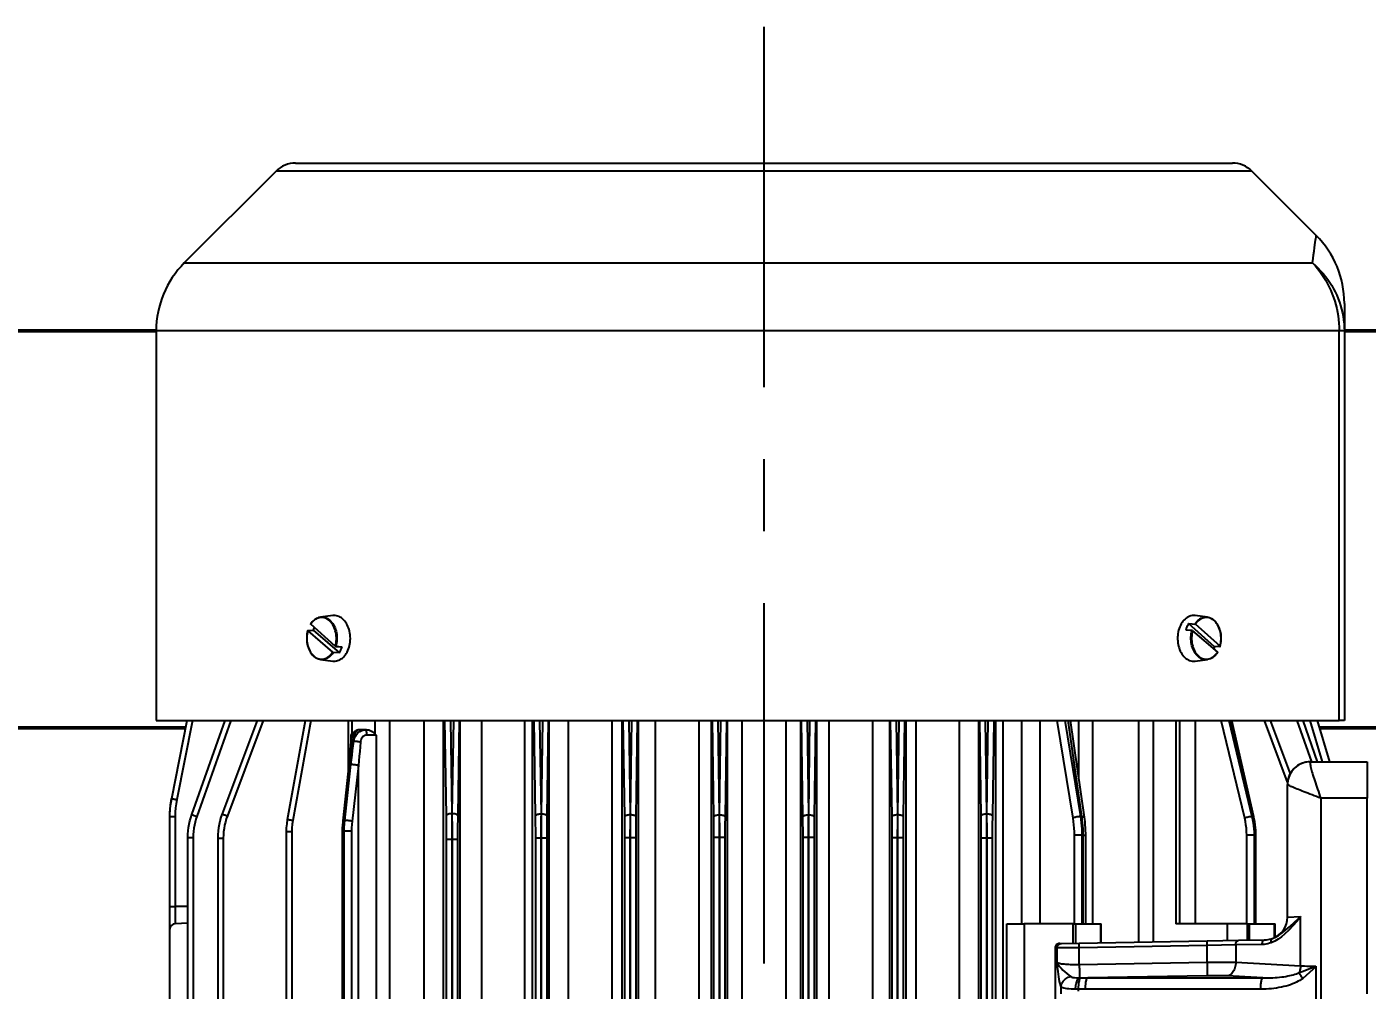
# Model space of a CAD drawing. Header units: millimetres. Extents: x 184 to 2141, y 95 to 1347.
# Drawn here: x 747.5 to 865.6, y 760.1 to 845 of the extents above; entities that cross this region are included whole.
import ezdxf
from ezdxf import colors
from ezdxf.entities.mleader import LeaderData, LeaderLine
from ezdxf.math import Vec2, Vec3

# ---------------------------------------------------------------- set-up
doc = ezdxf.new("R2010")
doc.units = ezdxf.units.MM
doc.linetypes.add('CENTER', pattern=[50.8, 31.75, -6.35, 6.35, -6.35])
doc.layers.add('chuda', color=61, linetype='Continuous')
doc.layers.add('oś', color=151, linetype='CENTER')
doc.layers.add('gruba', color=7, linetype='Continuous', lineweight=50)
doc.styles.get("Standard").update_dxf_attribs({"font": 'arial.ttf'})

msp = doc.modelspace()

# ---------------------------------------------------------------- linework, layer by layer
at = {"color": 7, "linetype": 'Continuous'}
for p, q in [((771.204, 832.956), (853.775, 832.956)), ((769.495, 832.248), (761.403, 824.157)), ((812.489, 832.248), (769.495, 832.248)), ((855.483, 832.248), (812.489, 832.248)), ((861.16, 826.571), (855.483, 832.248)), ((761.403, 824.157), (860.838, 824.157)), ((863.636, 820.59), (863.636, 818.176)), ((758.926, 818.176), (758.926, 783.823)), ((863.182, 818.176), (758.926, 818.176)), ((863.182, 783.823), (863.182, 818.176)), ((863.636, 818.176), (863.182, 818.176)), ((863.636, 818.176), (863.636, 783.823)), ((774.49, 793.078), (773.414, 792.944)), ((851.565, 792.944), (850.488, 793.078)), ((772.294, 791.746), (774.475, 789.849)), ((772.295, 791.767), (772.771, 791.801)), ((774.708, 790.379), (772.542, 792.311)), ((772.771, 791.801), (775.08, 789.794)), ((850.214, 791.767), (849.66, 791.801)), ((852.201, 790.322), (849.909, 792.367)), ((850.264, 791.746), (852.446, 789.849)), ((852.679, 790.379), (850.513, 792.311)), ((773.414, 789.2), (774.49, 789.066)), ((775.08, 789.794), (774.526, 789.828)), ((850.488, 789.066), (851.565, 789.2)), ((758.926, 783.823), (863.182, 783.823)), ((760.291, 776.954), (761.667, 783.823)), ((762.139, 783.823), (760.744, 776.86)), ((762.07, 775.542), (765.013, 783.823)), ((765.507, 783.823), (762.506, 775.38)), ((764.764, 775.591), (767.869, 783.823)), ((768.366, 783.823), (765.197, 775.42)), ((770.508, 775.093), (772.085, 783.823)), ((772.557, 783.823), (770.964, 775.007)), ((775.851, 783.823), (775.851, 779.491)), ((776.181, 783.823), (776.181, 782.65)), ((778.203, 783.823), (778.203, 782.65)), ((779.495, 783.823), (779.495, 751.449)), ((782.539, 751.276), (782.539, 783.823)), ((784.208, 783.823), (784.208, 751.276)), ((784.503, 775.469), (784.367, 783.823)), ((784.853, 783.823), (784.986, 775.65)), ((785.02, 775.65), (785.153, 783.823)), ((785.639, 783.823), (785.503, 775.469)), ((785.728, 688.86), (785.728, 783.823)), ((787.607, 783.823), (787.607, 688.86)), ((791.428, 688.86), (791.428, 783.823)), ((792.066, 783.823), (792.066, 688.86)), ((792.358, 775.414), (792.232, 783.823)), ((792.717, 783.823), (792.841, 775.583)), ((792.871, 775.583), (792.995, 783.823)), ((793.48, 783.823), (793.354, 775.414)), ((793.571, 688.86), (793.571, 783.823)), ((795.244, 783.823), (795.244, 688.86)), ((799.107, 688.86), (799.107, 783.823)), ((799.953, 783.823), (799.953, 688.86)), ((800.213, 775.377), (800.093, 783.823)), ((800.578, 783.823), (800.696, 775.538)), ((800.723, 775.538), (800.841, 783.823)), ((801.326, 783.823), (801.206, 775.377)), ((801.424, 688.86), (801.424, 783.823)), ((802.891, 783.823), (802.891, 688.86)), ((806.775, 688.86), (806.775, 783.823)), ((807.827, 783.823), (807.827, 688.86)), ((808.067, 775.358), (807.95, 783.823)), ((808.435, 783.823), (808.549, 775.515)), ((808.576, 775.515), (808.69, 783.823)), ((809.175, 783.823), (809.058, 775.358)), ((809.284, 688.86), (809.284, 783.823)), ((810.544, 783.823), (810.544, 688.86)), ((814.434, 688.86), (814.434, 783.823)), ((815.694, 783.823), (815.694, 688.86)), ((815.92, 775.358), (815.803, 783.823)), ((816.288, 783.823), (816.403, 775.515)), ((816.429, 775.515), (816.544, 783.823)), ((817.029, 783.823), (816.912, 775.358)), ((817.151, 688.86), (817.151, 783.823)), ((818.203, 783.823), (818.203, 688.86)), ((822.087, 688.86), (822.087, 783.823)), ((823.554, 783.823), (823.554, 688.86)), ((823.772, 775.377), (823.652, 783.823)), ((824.137, 783.823), (824.255, 775.538)), ((824.283, 775.538), (824.4, 783.823)), ((824.885, 783.823), (824.765, 775.377)), ((825.025, 688.86), (825.025, 783.823)), ((825.871, 783.823), (825.871, 688.86)), ((829.734, 688.86), (829.734, 783.823)), ((831.407, 783.823), (831.407, 688.86)), ((831.624, 775.414), (831.498, 783.823)), ((831.983, 783.823), (832.107, 775.583)), ((832.137, 775.583), (832.261, 783.823)), ((832.746, 783.823), (832.62, 775.414)), ((832.912, 688.86), (832.912, 783.823)), ((833.55, 783.823), (833.55, 688.86)), ((835.204, 765.902), (835.204, 783.823)), ((836.804, 783.823), (836.804, 765.902)), ((839.729, 775.232), (838.332, 783.823)), ((839.001, 783.823), (840.377, 775.362)), ((840.507, 775.362), (839.291, 783.823)), ((840.732, 775.3), (839.507, 783.823)), ((840.24, 778.723), (840.24, 783.823)), ((841.453, 783.823), (841.453, 765.902)), ((845.483, 783.823), (845.483, 764.302)), ((846.775, 783.823), (846.775, 764.325)), ((848.798, 783.823), (848.798, 765.902)), ((849.127, 765.902), (849.127, 783.823)), ((850.501, 783.823), (850.501, 765.902)), ((854.853, 775.232), (852.774, 783.823)), ((853.443, 783.823), (855.49, 775.362)), ((855.575, 775.362), (853.631, 783.823)), ((855.656, 775.34), (853.707, 783.823)), ((858.633, 778.393), (856.601, 783.823)), ((857.098, 783.823), (858.855, 779.125)), ((860.76, 780.198), (859.472, 783.823)), ((859.966, 783.823), (861.254, 780.198)), ((861.724, 780.198), (860.634, 783.823)), ((861.251, 783.823), (862.342, 780.198)), ((863.636, 783.823), (863.182, 783.823)), ((776.244, 782.534), (776.096, 782.534)), ((776.096, 782.008), (776.096, 782.534)), ((776.346, 781.996), (776.235, 781.996)), ((777.448, 783.018), (776.821, 783.018)), ((777.448, 783.018), (777.534, 783.018)), ((778.303, 782.534), (777.484, 782.534)), ((778.303, 782.534), (778.303, 751.879)), ((775.896, 779.919), (775.374, 775)), ((776.039, 779.943), (775.517, 775.024)), ((775.522, 775.024), (776.088, 779.943)), ((776.753, 779.868), (776.188, 774.949)), ((776.753, 751.879), (776.753, 779.868)), ((860.636, 780.198), (865.649, 780.198)), ((865.649, 780.198), (865.649, 776.977)), ((858.622, 766.511), (858.622, 778.18)), ((760.252, 776.759), (760.289, 776.945)), ((760.254, 776.758), (760.252, 776.759)), ((861.563, 776.977), (861.563, 694.82)), ((865.649, 776.977), (861.563, 776.977)), ((865.649, 759.727), (865.649, 776.977)), ((760.134, 775.382), (760.134, 775.572)), ((760.137, 775.572), (760.134, 775.572)), ((760.134, 767.432), (760.134, 775.372)), ((760.134, 775.372), (760.597, 775.372)), ((760.597, 775.372), (760.597, 767.432)), ((775.522, 775.024), (775.517, 775.024)), ((785.02, 775.65), (784.986, 775.65)), ((792.841, 775.583), (792.871, 775.583)), ((800.696, 775.538), (800.723, 775.538)), ((808.549, 775.515), (808.576, 775.515)), ((816.429, 775.515), (816.403, 775.515)), ((824.283, 775.538), (824.255, 775.538)), ((832.137, 775.583), (832.107, 775.583)), ((840.377, 775.362), (840.507, 775.362)), ((855.575, 775.362), (855.49, 775.362)), ((770.412, 701.805), (770.412, 774.019)), ((770.876, 774.019), (770.412, 774.019)), ((770.876, 774.019), (770.876, 750.041)), ((775.327, 774.091), (775.327, 751.899)), ((775.468, 774.091), (775.327, 774.091)), ((775.469, 774.091), (775.468, 774.091)), ((775.468, 774.091), (775.468, 751.938)), ((776.139, 774.091), (775.469, 774.091)), ((775.469, 751.938), (775.469, 774.091)), ((776.139, 774.091), (776.139, 751.843)), ((840.507, 773.727), (839.849, 773.727)), ((839.849, 765.902), (839.849, 773.727)), ((840.507, 773.727), (840.507, 765.902)), ((840.507, 773.727), (840.623, 773.727)), ((840.623, 765.902), (840.623, 773.727)), ((840.623, 773.727), (840.843, 773.727)), ((840.843, 765.902), (840.843, 773.727)), ((855.684, 773.727), (855.032, 773.727)), ((855.032, 765.902), (855.032, 773.727)), ((855.684, 773.727), (855.684, 765.902)), ((855.76, 773.727), (855.684, 773.727)), ((855.76, 765.902), (855.76, 773.727)), ((855.76, 773.727), (855.838, 773.727)), ((855.838, 765.902), (855.838, 773.727)), ((761.721, 745.765), (761.721, 773.519)), ((761.721, 773.519), (762.185, 773.519)), ((762.185, 773.519), (762.185, 745.765)), ((764.375, 745.765), (764.375, 773.459)), ((764.375, 773.459), (764.839, 773.459)), ((764.839, 773.459), (764.839, 745.765)), ((784.519, 773.384), (785.002, 773.384)), ((784.519, 749.465), (784.519, 773.384)), ((785.002, 773.384), (785.002, 702.44)), ((785.004, 773.384), (785.002, 773.384)), ((785.004, 702.44), (785.004, 773.384)), ((785.004, 773.384), (785.487, 773.384)), ((785.487, 773.384), (785.487, 702.44)), ((792.372, 702.355), (792.372, 773.469)), ((792.855, 773.469), (792.372, 773.469)), ((792.855, 773.469), (792.855, 702.355)), ((792.855, 773.469), (792.857, 773.469)), ((793.34, 773.469), (792.857, 773.469)), ((792.857, 702.355), (792.857, 773.469)), ((793.34, 773.469), (793.34, 702.355)), ((800.225, 702.301), (800.225, 773.523)), ((800.225, 773.523), (800.708, 773.523)), ((800.708, 773.523), (800.708, 702.301)), ((800.708, 773.523), (800.71, 773.523)), ((800.71, 702.301), (800.71, 773.523)), ((800.71, 773.523), (801.193, 773.523)), ((801.193, 773.523), (801.193, 702.301)), ((808.079, 702.274), (808.079, 773.55)), ((808.079, 773.55), (808.562, 773.55)), ((808.562, 773.55), (808.562, 702.274)), ((808.562, 773.55), (808.563, 773.55)), ((808.563, 702.274), (808.563, 773.55)), ((808.563, 773.55), (809.046, 773.55)), ((809.046, 773.55), (809.046, 702.274)), ((815.932, 702.274), (815.932, 773.55)), ((815.932, 773.55), (816.415, 773.55)), ((816.415, 773.55), (816.415, 702.274)), ((816.417, 773.55), (816.415, 773.55)), ((816.417, 702.274), (816.417, 773.55)), ((816.417, 773.55), (816.899, 773.55)), ((816.899, 773.55), (816.899, 702.274)), ((823.785, 773.523), (824.268, 773.523)), ((823.785, 702.301), (823.785, 773.523)), ((824.268, 773.523), (824.268, 702.301)), ((824.27, 773.523), (824.268, 773.523)), ((824.27, 773.523), (824.753, 773.523)), ((824.27, 702.301), (824.27, 773.523)), ((824.753, 773.523), (824.753, 702.301)), ((831.638, 702.355), (831.638, 773.469)), ((832.121, 773.469), (831.638, 773.469)), ((832.121, 773.469), (832.121, 702.355)), ((832.123, 773.469), (832.121, 773.469)), ((832.606, 773.469), (832.123, 773.469)), ((832.123, 702.355), (832.123, 773.469)), ((832.606, 773.469), (832.606, 702.355)), ((760.134, 765.439), (760.134, 767.432)), ((760.134, 767.432), (760.597, 767.432)), ((760.597, 767.432), (760.597, 765.918)), ((761.721, 767.432), (760.597, 767.432)), ((761.721, 765.957), (760.597, 765.918)), ((833.89, 765.902), (835.413, 765.902)), ((833.89, 705.895), (833.89, 765.902)), ((839.75, 765.902), (835.413, 765.902)), ((835.413, 765.902), (835.413, 705.895)), ((839.75, 765.902), (839.93, 765.902)), ((839.75, 764.202), (839.75, 765.902)), ((839.93, 765.902), (842.178, 765.902)), ((839.93, 765.902), (839.93, 764.205)), ((842.178, 765.902), (842.214, 765.902)), ((842.178, 764.245), (842.178, 765.902)), ((842.214, 764.245), (842.214, 765.902)), ((853.303, 765.902), (848.798, 765.902)), ((853.303, 765.902), (853.303, 764.439)), ((855.104, 765.902), (853.303, 765.902)), ((855.104, 765.902), (855.246, 765.902)), ((855.104, 764.47), (855.104, 765.902)), ((855.246, 765.902), (857.495, 765.902)), ((855.246, 765.902), (855.246, 764.473)), ((857.495, 765.902), (857.53, 765.902)), ((857.495, 764.702), (857.495, 765.902)), ((857.53, 764.72), (857.53, 765.902)), ((858.622, 766.511), (859.773, 766.543)), ((859.773, 762.219), (859.773, 766.543)), ((760.134, 743.278), (760.134, 765.439)), ((840.275, 764.211), (851.549, 764.408)), ((851.549, 764.408), (854.319, 764.457)), ((854.319, 764.457), (856.643, 764.497)), ((838.158, 763.779), (838.152, 763.78)), ((838.152, 763.778), (838.152, 754.47)), ((838.158, 763.778), (838.152, 763.778)), ((838.327, 763.782), (838.158, 763.779)), ((838.158, 763.779), (838.158, 763.778)), ((838.158, 763.778), (838.158, 754.47)), ((840.275, 763.809), (838.327, 763.782)), ((838.327, 762.507), (838.327, 763.782)), ((838.556, 764.181), (838.717, 764.184)), ((838.717, 764.184), (840.275, 764.211)), ((851.549, 764.006), (840.275, 763.809)), ((840.275, 762.34), (840.275, 763.809)), ((854.068, 764.054), (851.549, 764.006)), ((851.549, 762.54), (851.549, 764.006)), ((856.392, 764.095), (854.068, 764.054)), ((854.068, 764.054), (854.068, 762.518)), ((840.275, 762.34), (851.549, 762.54)), ((854.068, 762.518), (859.773, 762.219)), ((861.134, 762.176), (861.134, 757.948)), ((840.278, 761.147), (840.408, 761.146)), ((851.551, 761.336), (841.019, 761.149)), ((841.019, 761.149), (856.464, 761.149)), ((856.464, 761.149), (853.314, 761.314)), ((838.667, 759.755), (838.667, 760.37)), ((840.206, 760.15), (839.948, 760.153)), ((840.206, 759.974), (840.206, 760.15)), ((856.261, 760.146), (840.817, 760.146))]:
    msp.add_line(p, q, dxfattribs=at)
at = {"color": 7, "linetype": 'Continuous', "flags": 128}
for points in [[(860.838, 824.157), (860.886, 824.533), (860.931, 824.882), (860.972, 825.2), (861.01, 825.487), (861.044, 825.743), (861.075, 825.966), (861.1, 826.154), (861.121, 826.308), (861.139, 826.431), (861.15, 826.516), (861.157, 826.563), (861.158, 826.569)], [(860.838, 824.157), (861.056, 823.917), (861.265, 823.669), (861.464, 823.412), (861.654, 823.147), (861.834, 822.875), (862.003, 822.595), (862.162, 822.309), (862.31, 822.016), (862.447, 821.717), (862.573, 821.413), (862.688, 821.104), (862.791, 820.79), (862.882, 820.472), (862.961, 820.151), (863.029, 819.826), (863.084, 819.499), (863.127, 819.17), (863.158, 818.84), (863.176, 818.508), (863.182, 818.176)], [(860.838, 824.157), (861.084, 823.937), (861.321, 823.708), (861.548, 823.471), (861.765, 823.225), (861.971, 822.971), (862.166, 822.709), (862.351, 822.441), (862.524, 822.165), (862.685, 821.883), (862.834, 821.595), (862.972, 821.302), (863.096, 821.004), (863.209, 820.701), (863.308, 820.394), (863.394, 820.084), (863.468, 819.771), (863.528, 819.455), (863.575, 819.137), (863.609, 818.818), (863.629, 818.497), (863.636, 818.176)], [(772.953, 792.767), (772.928, 792.751), (772.837, 792.68), (772.75, 792.6), (772.669, 792.511), (772.592, 792.413), (772.535, 792.328)], [(774.708, 790.379), (774.745, 790.525), (774.774, 790.675), (774.793, 790.828), (774.803, 790.983), (774.804, 791.138), (774.795, 791.293), (774.777, 791.447), (774.75, 791.597), (774.714, 791.744), (774.67, 791.886), (774.617, 792.023), (774.556, 792.152), (774.488, 792.274), (774.413, 792.387), (774.331, 792.491), (774.244, 792.585), (774.151, 792.668), (774.053, 792.739), (773.951, 792.799), (773.847, 792.846), (773.74, 792.881), (773.631, 792.903), (773.521, 792.911), (773.411, 792.907), (773.302, 792.889), (773.194, 792.859), (773.089, 792.815), (772.986, 792.759), (772.887, 792.692), (772.793, 792.612), (772.703, 792.522), (772.62, 792.421), (772.542, 792.311)], [(772.961, 792.771), (772.982, 792.785), (773.084, 792.843), (773.188, 792.888), (773.295, 792.922), (773.403, 792.943), (773.512, 792.951), (773.622, 792.947), (773.73, 792.93), (773.805, 792.911)], [(773.805, 792.911), (773.838, 792.9), (773.943, 792.859), (774.045, 792.805), (774.144, 792.739), (774.239, 792.662), (774.329, 792.574), (774.413, 792.476), (774.492, 792.369), (774.564, 792.252), (774.629, 792.128), (774.687, 791.997), (774.737, 791.859), (774.778, 791.716), (774.811, 791.569), (774.836, 791.419), (774.852, 791.266), (774.858, 791.111), (774.856, 790.957), (774.845, 790.803), (774.825, 790.651), (774.796, 790.502), (774.759, 790.357)], [(775.819, 789.998), (775.875, 790.137), (775.924, 790.281), (775.964, 790.431), (775.996, 790.584), (776.019, 790.741), (776.033, 790.9), (776.038, 791.06), (776.034, 791.22), (776.022, 791.379), (776, 791.536), (775.969, 791.691), (775.93, 791.841), (775.883, 791.986), (775.828, 792.126), (775.765, 792.259), (775.694, 792.384), (775.617, 792.502), (775.534, 792.61), (775.444, 792.708), (775.35, 792.796), (775.251, 792.873), (775.148, 792.939), (775.041, 792.993), (774.932, 793.035), (774.82, 793.065), (774.708, 793.081), (774.595, 793.086), (774.49, 793.078)], [(850.488, 793.078), (850.457, 793.081), (850.344, 793.086), (850.231, 793.077), (850.119, 793.056), (850.008, 793.022), (849.9, 792.976), (849.794, 792.918), (849.692, 792.848), (849.595, 792.767), (849.502, 792.675), (849.414, 792.573), (849.333, 792.462), (849.258, 792.341), (849.191, 792.213), (849.13, 792.078), (849.078, 791.936), (849.033, 791.789), (848.997, 791.637), (848.97, 791.482), (848.951, 791.324), (848.941, 791.164), (848.941, 791.004), (848.949, 790.844), (848.966, 790.686), (848.992, 790.53), (849.027, 790.378), (849.07, 790.23), (849.122, 790.087), (849.181, 789.951), (849.248, 789.822), (849.321, 789.7), (849.402, 789.587), (849.488, 789.484), (849.58, 789.391), (849.677, 789.308), (849.779, 789.236), (849.883, 789.176), (849.992, 789.128), (850.102, 789.093), (850.214, 789.07), (850.327, 789.059), (850.44, 789.061), (850.488, 789.066)], [(850.462, 792.332), (850.539, 792.443), (850.622, 792.544), (850.71, 792.635), (850.803, 792.715), (850.901, 792.785), (851.002, 792.843), (851.107, 792.888), (851.157, 792.906)], [(852.679, 790.379), (852.716, 790.525), (852.744, 790.675), (852.763, 790.828), (852.773, 790.983), (852.774, 791.138), (852.765, 791.293), (852.748, 791.447), (852.721, 791.597), (852.685, 791.744), (852.641, 791.886), (852.588, 792.023), (852.527, 792.152), (852.459, 792.274), (852.383, 792.387), (852.302, 792.491), (852.214, 792.585), (852.121, 792.668), (852.023, 792.739), (851.922, 792.799), (851.817, 792.846), (851.71, 792.881), (851.601, 792.903), (851.492, 792.911), (851.382, 792.907), (851.273, 792.889), (851.165, 792.859), (851.059, 792.815), (850.957, 792.759), (850.858, 792.692), (850.763, 792.612), (850.674, 792.522), (850.59, 792.421), (850.513, 792.311)], [(851.157, 792.906), (851.213, 792.922), (851.322, 792.943), (851.431, 792.951), (851.54, 792.947), (851.649, 792.93), (851.756, 792.9), (851.861, 792.859), (851.964, 792.805), (852.021, 792.768)], [(852.687, 790.363), (852.699, 790.403), (852.732, 790.541), (852.758, 790.682), (852.775, 790.825), (852.785, 790.97), (852.786, 791.115), (852.78, 791.261), (852.766, 791.405), (852.743, 791.547), (852.713, 791.686), (852.676, 791.822), (852.631, 791.953), (852.579, 792.079), (852.52, 792.199), (852.454, 792.312), (852.383, 792.418), (852.306, 792.515), (852.223, 792.604), (852.136, 792.684), (852.045, 792.754), (852.029, 792.765)], [(772.285, 791.761), (772.274, 791.721), (772.242, 791.582), (772.217, 791.441), (772.201, 791.297), (772.193, 791.153), (772.192, 791.007), (772.2, 790.862), (772.215, 790.718), (772.239, 790.577), (772.27, 790.438), (772.309, 790.303), (772.355, 790.172), (772.408, 790.047), (772.468, 789.928), (772.534, 789.816), (772.606, 789.712), (772.684, 789.615), (772.768, 789.527), (772.855, 789.449), (772.947, 789.38), (772.953, 789.377)], [(772.294, 791.746), (772.258, 791.599), (772.231, 791.448), (772.213, 791.295), (772.204, 791.14), (772.205, 790.985), (772.215, 790.83), (772.234, 790.677), (772.262, 790.527), (772.299, 790.38), (772.344, 790.239), (772.398, 790.103), (772.46, 789.975), (772.529, 789.854), (772.605, 789.742), (772.688, 789.64), (772.777, 789.547), (772.87, 789.466), (772.968, 789.396), (773.07, 789.338), (773.175, 789.292), (773.283, 789.26), (773.392, 789.24), (773.502, 789.233), (773.611, 789.239), (773.72, 789.258), (773.828, 789.291), (773.933, 789.336), (774.035, 789.393), (774.134, 789.463), (774.227, 789.544), (774.316, 789.636), (774.399, 789.738), (774.475, 789.849)], [(772.295, 791.767), (772.288, 791.765), (772.285, 791.762), (772.285, 791.756), (772.29, 791.749), (772.294, 791.746)], [(772.542, 792.311), (772.537, 792.317), (772.533, 792.323), (772.534, 792.328)], [(772.851, 792.035), (772.848, 792.027), (772.82, 791.953), (772.795, 791.878), (772.771, 791.801)], [(849.909, 792.367), (849.87, 792.303), (849.834, 792.237), (849.799, 792.169), (849.767, 792.099), (849.737, 792.027), (849.709, 791.953), (849.683, 791.878), (849.66, 791.801)], [(849.909, 792.367), (850.212, 792.348), (850.462, 792.332)], [(851.179, 789.232), (851.156, 789.239), (851.05, 789.279), (850.947, 789.331), (850.848, 789.395), (850.752, 789.471), (850.662, 789.557), (850.576, 789.654), (850.497, 789.76), (850.424, 789.875), (850.358, 789.998), (850.299, 790.128), (850.248, 790.265), (850.205, 790.407), (850.171, 790.554), (850.145, 790.704), (850.128, 790.857), (850.12, 791.011), (850.121, 791.166), (850.131, 791.32), (850.15, 791.472), (850.177, 791.621), (850.214, 791.767)], [(850.264, 791.746), (850.228, 791.599), (850.201, 791.448), (850.183, 791.295), (850.175, 791.14), (850.175, 790.985), (850.185, 790.83), (850.204, 790.677), (850.232, 790.527), (850.269, 790.38), (850.315, 790.239), (850.369, 790.103), (850.431, 789.975), (850.5, 789.854), (850.576, 789.742), (850.659, 789.64), (850.747, 789.547), (850.841, 789.466), (850.939, 789.396), (851.041, 789.338), (851.146, 789.292), (851.253, 789.26), (851.362, 789.24), (851.472, 789.233), (851.582, 789.239), (851.691, 789.258), (851.798, 789.291), (851.904, 789.336), (852.006, 789.393), (852.104, 789.463), (852.198, 789.544), (852.287, 789.636), (852.369, 789.738), (852.446, 789.849)], [(850.214, 791.767), (850.225, 791.765), (850.237, 791.762), (850.249, 791.756), (850.26, 791.749), (850.264, 791.746)], [(850.513, 792.311), (850.505, 792.317), (850.493, 792.323), (850.48, 792.329), (850.472, 792.331), (850.462, 792.332)], [(774.759, 790.357), (774.751, 790.358), (774.739, 790.361), (774.727, 790.366), (774.715, 790.373), (774.708, 790.379)], [(774.759, 790.357), (775.009, 790.341), (775.312, 790.322)], [(775.08, 789.794), (775.115, 789.854), (775.149, 789.916), (775.181, 789.98), (775.211, 790.045), (775.24, 790.112), (775.266, 790.181), (775.29, 790.251), (775.312, 790.322)], [(852.132, 790.122), (852.154, 790.181), (852.179, 790.251), (852.201, 790.322)], [(852.677, 790.357), (852.462, 790.341), (852.201, 790.322)], [(852.677, 790.357), (852.683, 790.358), (852.687, 790.361), (852.688, 790.366), (852.684, 790.373), (852.679, 790.379)], [(773.828, 789.241), (773.78, 789.226), (773.672, 789.203), (773.563, 789.193), (773.453, 789.196), (773.345, 789.211), (773.237, 789.239), (773.132, 789.279), (773.029, 789.331), (772.96, 789.374)], [(774.526, 789.828), (774.45, 789.716), (774.368, 789.614), (774.281, 789.522), (774.188, 789.44), (774.091, 789.369), (773.99, 789.309), (773.886, 789.262), (773.828, 789.241)], [(774.475, 789.849), (774.481, 789.845), (774.492, 789.838), (774.505, 789.833), (774.517, 789.829), (774.526, 789.828)], [(774.49, 789.066), (774.578, 789.059), (774.691, 789.061), (774.804, 789.076), (774.915, 789.104), (775.025, 789.144), (775.132, 789.196), (775.235, 789.26), (775.335, 789.336), (775.431, 789.422), (775.521, 789.519), (775.605, 789.626), (775.683, 789.742), (775.755, 789.866), (775.819, 789.998)], [(852.018, 789.374), (852.01, 789.369), (851.909, 789.309), (851.805, 789.262), (851.698, 789.226), (851.59, 789.203), (851.481, 789.193), (851.372, 789.196), (851.263, 789.211), (851.179, 789.232)], [(852.025, 789.378), (852.064, 789.404), (852.154, 789.475), (852.24, 789.557), (852.321, 789.648), (852.397, 789.747), (852.454, 789.833)], [(852.446, 789.849), (852.45, 789.845), (852.454, 789.838), (852.455, 789.833), (852.454, 789.832)], [(776.235, 781.996), (776.2, 781.59), (776.163, 781.182), (776.123, 780.77), (776.082, 780.357), (776.039, 779.943)], [(776.088, 779.943), (776.136, 780.357), (776.186, 780.77), (776.238, 781.182), (776.291, 781.59), (776.346, 781.996)], [(776.82, 783.017), (776.778, 783.016), (776.718, 783.007), (776.663, 782.992), (776.613, 782.972), (776.569, 782.949), (776.529, 782.923), (776.492, 782.895), (776.458, 782.864), (776.42, 782.824), (776.375, 782.769), (776.33, 782.703), (776.288, 782.633), (776.251, 782.561), (776.213, 782.475), (776.179, 782.384), (776.148, 782.284), (776.123, 782.182), (776.104, 782.073), (776.091, 781.962)], [(776.235, 781.996), (776.182, 781.992), (776.141, 781.986), (776.111, 781.978), (776.095, 781.969), (776.091, 781.962)], [(776.096, 782.534), (776.098, 782.536), (776.181, 782.65)], [(776.181, 782.65), (776.241, 782.717), (776.306, 782.777), (776.445, 782.884), (776.587, 782.963), (776.608, 782.969)], [(776.821, 783.018), (776.737, 782.997), (776.666, 782.954), (776.591, 782.887), (776.512, 782.792), (776.437, 782.675), (776.367, 782.53), (776.307, 782.366), (776.263, 782.186), (776.235, 781.996)], [(776.346, 781.996), (776.358, 782.078), (776.406, 782.263), (776.478, 782.436), (776.578, 782.599), (776.702, 782.739), (776.868, 782.865), (777.057, 782.955), (777.248, 783.002), (777.448, 783.018)], [(776.937, 781.921), (776.866, 781.934), (776.79, 781.946), (776.71, 781.958), (776.63, 781.969), (776.551, 781.978), (776.476, 781.986), (776.407, 781.992), (776.346, 781.996)], [(777.484, 782.534), (777.401, 782.528), (777.32, 782.51), (777.282, 782.496), (777.21, 782.459), (777.147, 782.409), (777.106, 782.367), (777.045, 782.281), (776.999, 782.185), (776.965, 782.08), (776.943, 781.971), (776.937, 781.921)], [(777.484, 782.534), (777.483, 782.618), (777.482, 782.7), (777.479, 782.776), (777.475, 782.845), (777.471, 782.904), (777.466, 782.953), (777.46, 782.988), (777.454, 783.01), (777.448, 783.018)], [(777.534, 783.018), (777.663, 783.001), (777.793, 782.956), (777.973, 782.852), (778.144, 782.712), (778.203, 782.65)], [(778.203, 782.65), (778.301, 782.536), (778.303, 782.534)], [(776.091, 781.962), (776, 780.951), (775.896, 779.919)], [(776.937, 781.921), (776.898, 781.516), (776.86, 781.107), (776.824, 780.696), (776.788, 780.283), (776.753, 779.868)], [(776.039, 779.943), (775.986, 779.941), (775.944, 779.938), (775.915, 779.932), (775.899, 779.925), (775.896, 779.919)], [(776.753, 779.868), (776.689, 779.881), (776.617, 779.893), (776.54, 779.905), (776.459, 779.915), (776.378, 779.925), (776.298, 779.932), (776.221, 779.938), (776.15, 779.941), (776.088, 779.943)], [(860.62, 780.186), (860.455, 780.178), (860.291, 780.157), (860.129, 780.122), (859.97, 780.074), (859.816, 780.013), (859.668, 779.939), (859.526, 779.854), (859.392, 779.758), (859.266, 779.651), (859.149, 779.534), (859.043, 779.407), (858.947, 779.273), (858.862, 779.131), (858.79, 778.982), (858.73, 778.829), (858.683, 778.67), (858.649, 778.509), (858.629, 778.345), (858.622, 778.18)], [(860.62, 780.186), (860.612, 780.163), (860.608, 780.127), (860.609, 780.079), (860.615, 780.02), (860.625, 779.949), (860.64, 779.866), (860.66, 779.773), (860.684, 779.668), (860.712, 779.554), (860.745, 779.43), (860.782, 779.296), (860.824, 779.153), (860.869, 779.002), (860.917, 778.844), (860.97, 778.678), (861.025, 778.506), (861.084, 778.328), (861.146, 778.144), (861.21, 777.957), (861.277, 777.765), (861.346, 777.571), (861.417, 777.374), (861.489, 777.176), (861.563, 776.977)], [(860.636, 780.198), (860.63, 780.197), (860.625, 780.193), (860.62, 780.186)], [(861.563, 776.977), (861.365, 777.051), (861.169, 777.126), (860.976, 777.199), (860.786, 777.272), (860.6, 777.344), (860.419, 777.415), (860.243, 777.483), (860.073, 777.55), (859.91, 777.615), (859.755, 777.677), (859.607, 777.736), (859.468, 777.793), (859.338, 777.846), (859.218, 777.896), (859.108, 777.943), (859.008, 777.986), (858.919, 778.025), (858.841, 778.06), (858.775, 778.091), (858.72, 778.118), (858.677, 778.14), (858.646, 778.158), (858.628, 778.171), (858.622, 778.18)], [(760.134, 775.372), (760.141, 775.691), (760.16, 776.009), (760.191, 776.326), (760.235, 776.641), (760.291, 776.954)], [(760.134, 775.572), (760.148, 775.97), (760.187, 776.366), (760.252, 776.759)], [(760.291, 776.954), (760.298, 776.953), (760.318, 776.948), (760.351, 776.941), (760.396, 776.931), (760.452, 776.92), (760.516, 776.906), (760.588, 776.892), (760.665, 776.876), (760.744, 776.86)], [(760.744, 776.86), (760.68, 776.492), (760.634, 776.12), (760.606, 775.747), (760.597, 775.372)], [(761.721, 773.519), (761.728, 773.813), (761.75, 774.107), (761.786, 774.4), (761.836, 774.69), (761.9, 774.978), (761.978, 775.262), (762.07, 775.542)], [(762.07, 775.542), (762.076, 775.538), (762.095, 775.53), (762.127, 775.518), (762.17, 775.502), (762.224, 775.482), (762.286, 775.459), (762.355, 775.434), (762.429, 775.407), (762.506, 775.38)], [(762.506, 775.38), (762.421, 775.122), (762.35, 774.861), (762.291, 774.596), (762.244, 774.329), (762.211, 774.06), (762.192, 773.79), (762.185, 773.519)], [(764.375, 773.459), (764.383, 773.77), (764.407, 774.08), (764.447, 774.389), (764.503, 774.695), (764.575, 774.998), (764.662, 775.297), (764.764, 775.591)], [(764.764, 775.591), (764.77, 775.587), (764.789, 775.579), (764.82, 775.566), (764.863, 775.549), (764.916, 775.528), (764.978, 775.504), (765.047, 775.477), (765.12, 775.449), (765.197, 775.42)], [(765.197, 775.42), (765.103, 775.15), (765.022, 774.875), (764.957, 774.596), (764.905, 774.315), (764.869, 774.031), (764.846, 773.745), (764.839, 773.459)], [(770.412, 774.019), (770.423, 774.379), (770.455, 774.737), (770.508, 775.093)], [(770.964, 775.007), (770.884, 775.021), (770.807, 775.036), (770.735, 775.049), (770.67, 775.061), (770.614, 775.072), (770.569, 775.08), (770.535, 775.087), (770.515, 775.091), (770.508, 775.093)], [(770.964, 775.007), (770.915, 774.68), (770.886, 774.35), (770.876, 774.019)], [(775.374, 775), (775.361, 774.862), (775.342, 774.603), (775.33, 774.342), (775.327, 774.091)], [(775.517, 775.024), (775.464, 775.022), (775.423, 775.018), (775.393, 775.013), (775.377, 775.005), (775.374, 775)], [(775.517, 775.024), (775.49, 774.714), (775.474, 774.403), (775.468, 774.091)], [(775.469, 774.091), (775.475, 774.403), (775.493, 774.714), (775.522, 775.024)], [(776.188, 774.949), (776.124, 774.962), (776.052, 774.974), (775.975, 774.986), (775.894, 774.996), (775.812, 775.005), (775.732, 775.013), (775.656, 775.018), (775.585, 775.022), (775.522, 775.024)], [(776.188, 774.949), (776.161, 774.664), (776.144, 774.378), (776.139, 774.091)], [(784.503, 775.469), (784.513, 775.5), (784.537, 775.53), (784.573, 775.558), (784.622, 775.583), (784.681, 775.606), (784.749, 775.624), (784.824, 775.638), (784.904, 775.647), (784.986, 775.65)], [(784.519, 773.384), (784.519, 773.651), (784.518, 773.918), (784.517, 774.183), (784.515, 774.446), (784.513, 774.707), (784.51, 774.965), (784.507, 775.219), (784.503, 775.469)], [(784.986, 775.65), (784.989, 775.379), (784.993, 775.102), (784.996, 774.822), (784.998, 774.539), (785, 774.252), (785.001, 773.964), (785.002, 773.675), (785.002, 773.384)], [(785.004, 773.384), (785.004, 773.675), (785.005, 773.964), (785.006, 774.252), (785.008, 774.539), (785.01, 774.822), (785.013, 775.102), (785.016, 775.379), (785.02, 775.65)], [(785.02, 775.65), (785.102, 775.647), (785.182, 775.638), (785.256, 775.624), (785.325, 775.606), (785.384, 775.583), (785.432, 775.558), (785.469, 775.53), (785.493, 775.5), (785.503, 775.469)], [(785.503, 775.469), (785.499, 775.219), (785.496, 774.965), (785.493, 774.707), (785.491, 774.446), (785.489, 774.183), (785.488, 773.918), (785.487, 773.651), (785.487, 773.384)], [(792.841, 775.583), (792.759, 775.579), (792.68, 775.571), (792.605, 775.558), (792.537, 775.541), (792.477, 775.52), (792.429, 775.496), (792.392, 775.47), (792.368, 775.442), (792.358, 775.414)], [(792.372, 773.469), (792.372, 773.752), (792.371, 774.035), (792.37, 774.317), (792.368, 774.596), (792.365, 774.873), (792.362, 775.145), (792.358, 775.414)], [(792.841, 775.583), (792.845, 775.291), (792.848, 774.995), (792.851, 774.694), (792.853, 774.391), (792.854, 774.085), (792.855, 773.777), (792.855, 773.469)], [(792.857, 773.469), (792.857, 773.777), (792.858, 774.085), (792.86, 774.391), (792.862, 774.694), (792.864, 774.995), (792.867, 775.291), (792.871, 775.583)], [(793.354, 775.414), (793.344, 775.442), (793.32, 775.47), (793.283, 775.496), (793.235, 775.52), (793.175, 775.541), (793.107, 775.558), (793.033, 775.571), (792.953, 775.579), (792.871, 775.583)], [(793.354, 775.414), (793.35, 775.145), (793.347, 774.873), (793.344, 774.596), (793.342, 774.317), (793.341, 774.035), (793.34, 773.752), (793.34, 773.469)], [(800.213, 775.377), (800.223, 775.404), (800.247, 775.431), (800.283, 775.456), (800.332, 775.478), (800.391, 775.498), (800.459, 775.514), (800.534, 775.527), (800.614, 775.535), (800.696, 775.538)], [(800.225, 773.523), (800.225, 773.793), (800.224, 774.062), (800.223, 774.33), (800.221, 774.596), (800.219, 774.86), (800.216, 775.12), (800.213, 775.377)], [(800.696, 775.538), (800.699, 775.259), (800.702, 774.976), (800.704, 774.69), (800.706, 774.4), (800.707, 774.109), (800.708, 773.817), (800.708, 773.523)], [(800.71, 773.523), (800.71, 773.817), (800.711, 774.109), (800.713, 774.4), (800.714, 774.69), (800.717, 774.976), (800.72, 775.259), (800.723, 775.538)], [(800.723, 775.538), (800.805, 775.535), (800.884, 775.527), (800.959, 775.514), (801.027, 775.498), (801.087, 775.478), (801.135, 775.456), (801.172, 775.431), (801.196, 775.404), (801.206, 775.377)], [(801.206, 775.377), (801.202, 775.12), (801.2, 774.86), (801.197, 774.596), (801.195, 774.33), (801.194, 774.062), (801.193, 773.793), (801.193, 773.523)], [(808.067, 775.358), (808.077, 775.385), (808.1, 775.411), (808.137, 775.435), (808.186, 775.457), (808.245, 775.477), (808.313, 775.492), (808.388, 775.504), (808.468, 775.512), (808.549, 775.515)], [(808.079, 773.55), (808.078, 773.813), (808.078, 774.075), (808.076, 774.337), (808.075, 774.596), (808.072, 774.853), (808.07, 775.108), (808.067, 775.358)], [(808.549, 775.515), (808.553, 775.243), (808.555, 774.967), (808.558, 774.687), (808.559, 774.405), (808.561, 774.121), (808.561, 773.836), (808.562, 773.55)], [(808.563, 773.55), (808.564, 773.836), (808.564, 774.121), (808.566, 774.405), (808.567, 774.687), (808.57, 774.967), (808.572, 775.243), (808.576, 775.515)], [(808.576, 775.515), (808.657, 775.512), (808.737, 775.504), (808.812, 775.492), (808.88, 775.477), (808.939, 775.457), (808.988, 775.435), (809.025, 775.411), (809.048, 775.385), (809.058, 775.358)], [(809.058, 775.358), (809.055, 775.108), (809.052, 774.853), (809.05, 774.596), (809.048, 774.337), (809.047, 774.075), (809.046, 773.813), (809.046, 773.55)], [(815.92, 775.358), (815.93, 775.385), (815.954, 775.411), (815.99, 775.435), (816.039, 775.457), (816.098, 775.477), (816.166, 775.492), (816.241, 775.504), (816.321, 775.512), (816.403, 775.515)], [(815.932, 773.55), (815.932, 773.813), (815.931, 774.075), (815.93, 774.337), (815.928, 774.596), (815.926, 774.853), (815.923, 775.108), (815.92, 775.358)], [(816.403, 775.515), (816.406, 775.243), (816.409, 774.967), (816.411, 774.687), (816.413, 774.405), (816.414, 774.121), (816.415, 773.836), (816.415, 773.55)], [(816.417, 773.55), (816.417, 773.836), (816.418, 774.121), (816.419, 774.405), (816.421, 774.687), (816.423, 774.967), (816.425, 775.243), (816.429, 775.515)], [(816.429, 775.515), (816.511, 775.512), (816.59, 775.504), (816.665, 775.492), (816.733, 775.477), (816.792, 775.457), (816.841, 775.435), (816.878, 775.411), (816.901, 775.385), (816.912, 775.358)], [(816.912, 775.358), (816.908, 775.108), (816.906, 774.853), (816.903, 774.596), (816.902, 774.337), (816.9, 774.075), (816.9, 773.813), (816.899, 773.55)], [(823.772, 775.377), (823.782, 775.404), (823.806, 775.431), (823.843, 775.456), (823.892, 775.478), (823.951, 775.498), (824.019, 775.514), (824.094, 775.527), (824.173, 775.535), (824.255, 775.538)], [(823.785, 773.523), (823.785, 773.793), (823.784, 774.062), (823.783, 774.33), (823.781, 774.596), (823.779, 774.86), (823.776, 775.12), (823.772, 775.377)], [(824.255, 775.538), (824.259, 775.259), (824.261, 774.976), (824.264, 774.69), (824.266, 774.4), (824.267, 774.109), (824.268, 773.817), (824.268, 773.523)], [(824.27, 773.523), (824.27, 773.817), (824.271, 774.109), (824.272, 774.4), (824.274, 774.69), (824.276, 774.976), (824.279, 775.259), (824.283, 775.538)], [(824.283, 775.538), (824.364, 775.535), (824.444, 775.527), (824.519, 775.514), (824.587, 775.498), (824.646, 775.478), (824.695, 775.456), (824.732, 775.431), (824.755, 775.404), (824.765, 775.377)], [(824.765, 775.377), (824.762, 775.12), (824.759, 774.86), (824.757, 774.596), (824.755, 774.33), (824.754, 774.062), (824.753, 773.793), (824.753, 773.523)], [(832.107, 775.583), (832.025, 775.579), (831.946, 775.571), (831.871, 775.558), (831.803, 775.541), (831.743, 775.52), (831.695, 775.496), (831.658, 775.47), (831.634, 775.442), (831.624, 775.414)], [(831.638, 773.469), (831.638, 773.752), (831.637, 774.035), (831.636, 774.317), (831.634, 774.596), (831.631, 774.873), (831.628, 775.145), (831.624, 775.414)], [(832.107, 775.583), (832.111, 775.291), (832.114, 774.995), (832.117, 774.694), (832.119, 774.391), (832.12, 774.085), (832.121, 773.777), (832.121, 773.469)], [(832.123, 773.469), (832.123, 773.777), (832.124, 774.085), (832.126, 774.391), (832.128, 774.694), (832.13, 774.995), (832.133, 775.291), (832.137, 775.583)], [(832.62, 775.414), (832.61, 775.442), (832.586, 775.47), (832.549, 775.496), (832.501, 775.52), (832.441, 775.541), (832.373, 775.558), (832.299, 775.571), (832.219, 775.579), (832.137, 775.583)], [(832.62, 775.414), (832.616, 775.145), (832.613, 774.873), (832.61, 774.596), (832.608, 774.317), (832.607, 774.035), (832.606, 773.752), (832.606, 773.469)], [(840.377, 775.362), (840.305, 775.36), (840.227, 775.353), (840.147, 775.343), (840.066, 775.33), (839.986, 775.314), (839.911, 775.296), (839.841, 775.275), (839.78, 775.254), (839.729, 775.232)], [(839.849, 773.727), (839.844, 774.032), (839.83, 774.335), (839.806, 774.637), (839.772, 774.936), (839.729, 775.232)], [(840.377, 775.362), (840.416, 775.095), (840.449, 774.825), (840.474, 774.552), (840.492, 774.278), (840.503, 774.003), (840.507, 773.727)], [(840.623, 773.727), (840.62, 774.003), (840.61, 774.278), (840.594, 774.552), (840.571, 774.825), (840.542, 775.095), (840.507, 775.362)], [(840.507, 775.362), (840.572, 775.36), (840.628, 775.353), (840.673, 775.343), (840.706, 775.33), (840.726, 775.314), (840.732, 775.3)], [(840.843, 773.727), (840.842, 773.864), (840.836, 774.123), (840.824, 774.382), (840.806, 774.639), (840.782, 774.895), (840.753, 775.148), (840.732, 775.3)], [(855.49, 775.362), (855.44, 775.36), (855.38, 775.353), (855.312, 775.343), (855.238, 775.33), (855.16, 775.314), (855.08, 775.296), (855.001, 775.275), (854.925, 775.254), (854.853, 775.232)], [(855.032, 773.727), (855.025, 774.032), (855.003, 774.335), (854.967, 774.637), (854.917, 774.936), (854.853, 775.232)], [(855.49, 775.362), (855.549, 775.095), (855.598, 774.825), (855.635, 774.552), (855.662, 774.278), (855.679, 774.003), (855.684, 773.727)], [(855.76, 773.727), (855.754, 774.003), (855.739, 774.278), (855.713, 774.552), (855.677, 774.825), (855.631, 775.095), (855.575, 775.362)], [(855.575, 775.362), (855.614, 775.36), (855.641, 775.353), (855.654, 775.343), (855.656, 775.34)], [(855.838, 773.727), (855.836, 773.868), (855.827, 774.129), (855.807, 774.389), (855.779, 774.648), (855.741, 774.906), (855.694, 775.161), (855.656, 775.34)], [(859.773, 766.543), (859.769, 766.539), (859.435, 766.128), (859.095, 765.727), (858.74, 765.342), (858.368, 764.987), (858.096, 764.762), (857.812, 764.562), (857.511, 764.387), (857.199, 764.249)], [(857.316, 764.626), (857.583, 764.744), (857.842, 764.891), (858.167, 765.116), (858.484, 765.371), (858.797, 765.645), (859.275, 766.085), (859.768, 766.539), (859.773, 766.543)], [(851.549, 764.006), (851.548, 764.084), (851.547, 764.16), (851.547, 764.229), (851.546, 764.29), (851.547, 764.34), (851.547, 764.378), (851.548, 764.401), (851.549, 764.408)], [(854.068, 764.054), (854.072, 764.132), (854.085, 764.207), (854.108, 764.276), (854.14, 764.337), (854.178, 764.387), (854.222, 764.425), (854.269, 764.448), (854.319, 764.457)], [(856.392, 764.095), (856.396, 764.173), (856.409, 764.248), (856.432, 764.317), (856.463, 764.378), (856.502, 764.428), (856.546, 764.465), (856.593, 764.489), (856.643, 764.497)], [(856.643, 764.497), (856.781, 764.504), (856.918, 764.521), (857.053, 764.547), (857.186, 764.582), (857.316, 764.626)], [(857.199, 764.249), (857.188, 764.313), (857.185, 764.376), (857.19, 764.435), (857.202, 764.489), (857.222, 764.537), (857.248, 764.576), (857.279, 764.606), (857.316, 764.626)], [(838.556, 764.181), (838.491, 764.175), (838.424, 764.158), (838.359, 764.129), (838.3, 764.089), (838.254, 764.045), (838.212, 763.988), (838.18, 763.926), (838.161, 763.859), (838.153, 763.797), (838.152, 763.78)], [(838.556, 764.181), (838.478, 764.173), (838.403, 764.149), (838.334, 764.111), (838.274, 764.061), (838.225, 764), (838.188, 763.931), (838.165, 763.856), (838.158, 763.779)], [(838.327, 763.782), (838.334, 763.859), (838.357, 763.934), (838.392, 764.003), (838.441, 764.064), (838.5, 764.114), (838.567, 764.152), (838.64, 764.175), (838.717, 764.184)], [(840.275, 763.809), (840.274, 763.887), (840.273, 763.963), (840.272, 764.033), (840.272, 764.094), (840.272, 764.144), (840.273, 764.181), (840.274, 764.204), (840.275, 764.211)], [(857.199, 764.249), (857.043, 764.196), (856.883, 764.154), (856.721, 764.123), (856.557, 764.103), (856.392, 764.095)], [(838.327, 762.507), (838.328, 762.504), (838.413, 762.329), (838.538, 762.155), (838.676, 761.999), (838.835, 761.839), (839.007, 761.68), (839.184, 761.528), (839.361, 761.387), (839.529, 761.263)], [(838.327, 762.507), (838.362, 762.486), (838.41, 762.466), (838.47, 762.447), (838.542, 762.43), (838.626, 762.413), (838.721, 762.398), (838.826, 762.384), (838.941, 762.372), (839.066, 762.361), (839.198, 762.352), (839.338, 762.345), (839.484, 762.339), (839.635, 762.336), (839.791, 762.334), (839.95, 762.334), (840.112, 762.336), (840.275, 762.34)], [(838.667, 760.37), (838.623, 760.502), (838.582, 760.657), (838.544, 760.833), (838.508, 761.026), (838.473, 761.245), (838.44, 761.478), (838.41, 761.721), (838.368, 762.106), (838.328, 762.502), (838.327, 762.507)], [(840.275, 762.34), (840.277, 762.209), (840.279, 762.079), (840.281, 761.953), (840.282, 761.832), (840.283, 761.716), (840.284, 761.607), (840.284, 761.508), (840.284, 761.418), (840.283, 761.339), (840.283, 761.271), (840.282, 761.216), (840.28, 761.175), (840.278, 761.147)], [(851.549, 762.54), (851.777, 762.542), (852.005, 762.544), (852.23, 762.545), (852.453, 762.545), (852.673, 762.544), (852.889, 762.543), (853.101, 762.541), (853.307, 762.538), (853.508, 762.534), (853.702, 762.529), (853.889, 762.524), (854.068, 762.518)], [(851.549, 762.54), (851.551, 762.412), (851.553, 762.286), (851.555, 762.162), (851.556, 762.043), (851.557, 761.929), (851.558, 761.822), (851.558, 761.723), (851.558, 761.633), (851.558, 761.554), (851.557, 761.486), (851.556, 761.429), (851.555, 761.385), (851.553, 761.354), (851.551, 761.336)], [(854.068, 762.518), (854.059, 762.389), (854.042, 762.262), (854.017, 762.138), (853.983, 762.018), (853.941, 761.904), (853.892, 761.797), (853.836, 761.698), (853.774, 761.608), (853.706, 761.529), (853.634, 761.461), (853.557, 761.405), (853.478, 761.361), (853.397, 761.331), (853.314, 761.314)], [(859.773, 762.219), (859.769, 762.14), (859.761, 762.061), (859.75, 761.982), (859.736, 761.905), (859.719, 761.829), (859.699, 761.754), (859.675, 761.682), (859.649, 761.612)], [(859.649, 761.612), (860.004, 761.745), (860.367, 761.883), (860.744, 762.026), (861.128, 762.173), (861.134, 762.176)], [(859.773, 762.219), (859.945, 762.208), (860.127, 762.198), (860.316, 762.19), (860.512, 762.184), (860.715, 762.18), (860.922, 762.177), (861.134, 762.176)], [(861.134, 762.176), (861.13, 762.172), (860.853, 761.892), (860.57, 761.619), (860.276, 761.356), (859.971, 761.106)], [(838.667, 760.37), (838.681, 760.473), (838.709, 760.575), (838.749, 760.675), (838.8, 760.771), (838.863, 760.861), (838.936, 760.945), (839.018, 761.022), (839.108, 761.09), (839.206, 761.149), (839.309, 761.198), (839.417, 761.236), (839.529, 761.263)], [(839.529, 761.263), (839.607, 761.222), (839.709, 761.193), (839.853, 761.17), (840.017, 761.156), (840.145, 761.15), (840.278, 761.147)], [(839.948, 760.153), (839.955, 760.272), (839.966, 760.388), (839.982, 760.502), (840.002, 760.61), (840.026, 760.712), (840.055, 760.807), (840.086, 760.892), (840.121, 760.967), (840.158, 761.031), (840.197, 761.083), (840.237, 761.122), (840.278, 761.147)], [(840.206, 760.15), (840.209, 760.269), (840.215, 760.387), (840.224, 760.502), (840.236, 760.611), (840.251, 760.714), (840.268, 760.809), (840.288, 760.895), (840.309, 760.97), (840.332, 761.033), (840.356, 761.084), (840.382, 761.122), (840.408, 761.146)], [(840.408, 761.146), (840.611, 761.147), (840.815, 761.148), (841.019, 761.149)], [(840.817, 760.146), (840.819, 760.261), (840.823, 760.374), (840.83, 760.484), (840.84, 760.59), (840.852, 760.69), (840.867, 760.783), (840.884, 760.868), (840.903, 760.943), (840.924, 761.008), (840.946, 761.062), (840.97, 761.103), (840.994, 761.133), (841.019, 761.149)], [(853.314, 761.314), (853.163, 761.321), (853.004, 761.327), (852.839, 761.333), (852.667, 761.336), (852.489, 761.339), (852.308, 761.341), (852.122, 761.342), (851.933, 761.341), (851.743, 761.339), (851.551, 761.336)], [(856.261, 760.146), (856.263, 760.261), (856.267, 760.374), (856.274, 760.484), (856.284, 760.59), (856.296, 760.69), (856.311, 760.783), (856.328, 760.868), (856.347, 760.943), (856.368, 761.008), (856.391, 761.062), (856.414, 761.103), (856.439, 761.133), (856.464, 761.149)], [(859.971, 761.106), (859.845, 761.015), (859.709, 760.927), (859.564, 760.843), (859.408, 760.763), (859.244, 760.687), (859.071, 760.615), (858.889, 760.548), (858.7, 760.485), (858.504, 760.428), (858.301, 760.375), (858.092, 760.328), (857.877, 760.286), (857.657, 760.249), (857.432, 760.218), (857.204, 760.192), (856.972, 760.172), (856.737, 760.158), (856.5, 760.149), (856.261, 760.146)], [(856.464, 761.149), (856.681, 761.147), (856.896, 761.148), (857.109, 761.153), (857.319, 761.161), (857.526, 761.172), (857.729, 761.187), (857.927, 761.206), (858.12, 761.228), (858.307, 761.253), (858.488, 761.281), (858.662, 761.313), (858.828, 761.347), (858.987, 761.385), (859.138, 761.425), (859.28, 761.468), (859.412, 761.514), (859.535, 761.562), (859.649, 761.612)], [(859.971, 761.106), (859.922, 761.175), (859.874, 761.243), (859.829, 761.309), (859.787, 761.375), (859.747, 761.438), (859.711, 761.499), (859.678, 761.557), (859.649, 761.612)], [(839.948, 760.153), (839.742, 760.159), (839.547, 760.167), (839.367, 760.178), (839.202, 760.194), (839.056, 760.213), (838.929, 760.238), (838.825, 760.269), (838.742, 760.306), (838.683, 760.35), (838.667, 760.37)], [(840.817, 760.146), (840.613, 760.147), (840.41, 760.148), (840.206, 760.15)]]:
    msp.add_lwpolyline(points, dxfattribs=at)
at = {"color": 7, "linetype": 'Continuous'}
for centre, radius, start, end in [((771.204, 830.539), 2.416, 90, 135), ((853.775, 830.539), 2.416, 45, 90), ((855.178, 820.593), 8.457, 359.99999, 44.98406), ((767.384, 818.176), 8.457, 135, 180), ((860.636, 778.185), 2.014, 90, 180), ((760.614, 765.439), 0.479, 92, 180), ((856.608, 766.511), 2.014, 290.58861, 0)]:
    msp.add_arc(centre, radius, start, end, dxfattribs=at)
at = {"layer": 'gruba'}
for p, q in [((758.926, 818.176), (706.153, 818.176)), ((863.636, 818.176), (932.193, 818.176)), ((761.538, 783.176), (706.153, 783.176)), ((861.445, 783.176), (932.641, 783.176))]:
    msp.add_line(p, q, dxfattribs=at)
at = {"layer": 'oś'}
msp.add_line((812.489, 844.965), (812.489, 476.626), dxfattribs=at)

# ---------------------------------------------------------------- leaders
at = {"layer": 'chuda'}
ml = msp.add_multileader_mtext('Standard', dxfattribs=at)
ml.set_content('55', color=256)
ml.set_leader_properties()
ml.build(insert=Vec2(0, 0))
ctx = ml.context
ctx.base_point, ctx.char_height, ctx.plane_origin = Vec3(519.321, 582.554), 7, Vec3(1076.232, 795.975)
ctx.text_align_type = 2
notes = []
notes.append((ctx, [(0, (1, 1, 0), (541.401, 582.554), (-1, 0), 8, [(0, [(1076.232, 795.975)], 0, [])])]))
ctx.mtext.insert, ctx.mtext.alignment, ctx.mtext.flow_direction = Vec3(531.401, 586.114), 3, 5
ml = msp.add_multileader_mtext('Standard', dxfattribs=at)
ml.set_content('54', color=256)
ml.set_leader_properties()
ml.build(insert=Vec2(0, 0))
ctx = ml.context
ctx.base_point, ctx.char_height, ctx.plane_origin = Vec3(627.694, 608.915), 7, Vec3(1101.298, 785.145)
ctx.text_align_type = 2
notes.append((ctx, [(0, (1, 1, 0), (649.693, 608.915), (-1, 0), 8, [(0, [(1101.298, 785.145)], 0, [])])]))
ctx.mtext.insert, ctx.mtext.alignment, ctx.mtext.flow_direction = Vec3(639.693, 612.475), 3, 5
for ctx, leaders in notes:
    for number, flags, end, landing, length, lines in leaders:
        leader = LeaderData()
        leader.index, (leader.has_last_leader_line, leader.has_dogleg_vector, leader.attachment_direction) = number, flags
        leader.last_leader_point, leader.dogleg_vector, leader.dogleg_length = Vec3(end), Vec3(landing), length
        for number, points, colour, breaks in lines:
            line = LeaderLine()
            line.index, line.vertices, line.color, line.breaks = number, Vec3.list(points), colors.encode_raw_color(colour), breaks
            leader.lines.append(line)
        ctx.leaders.append(leader)

doc.saveas('drawing.dxf')
